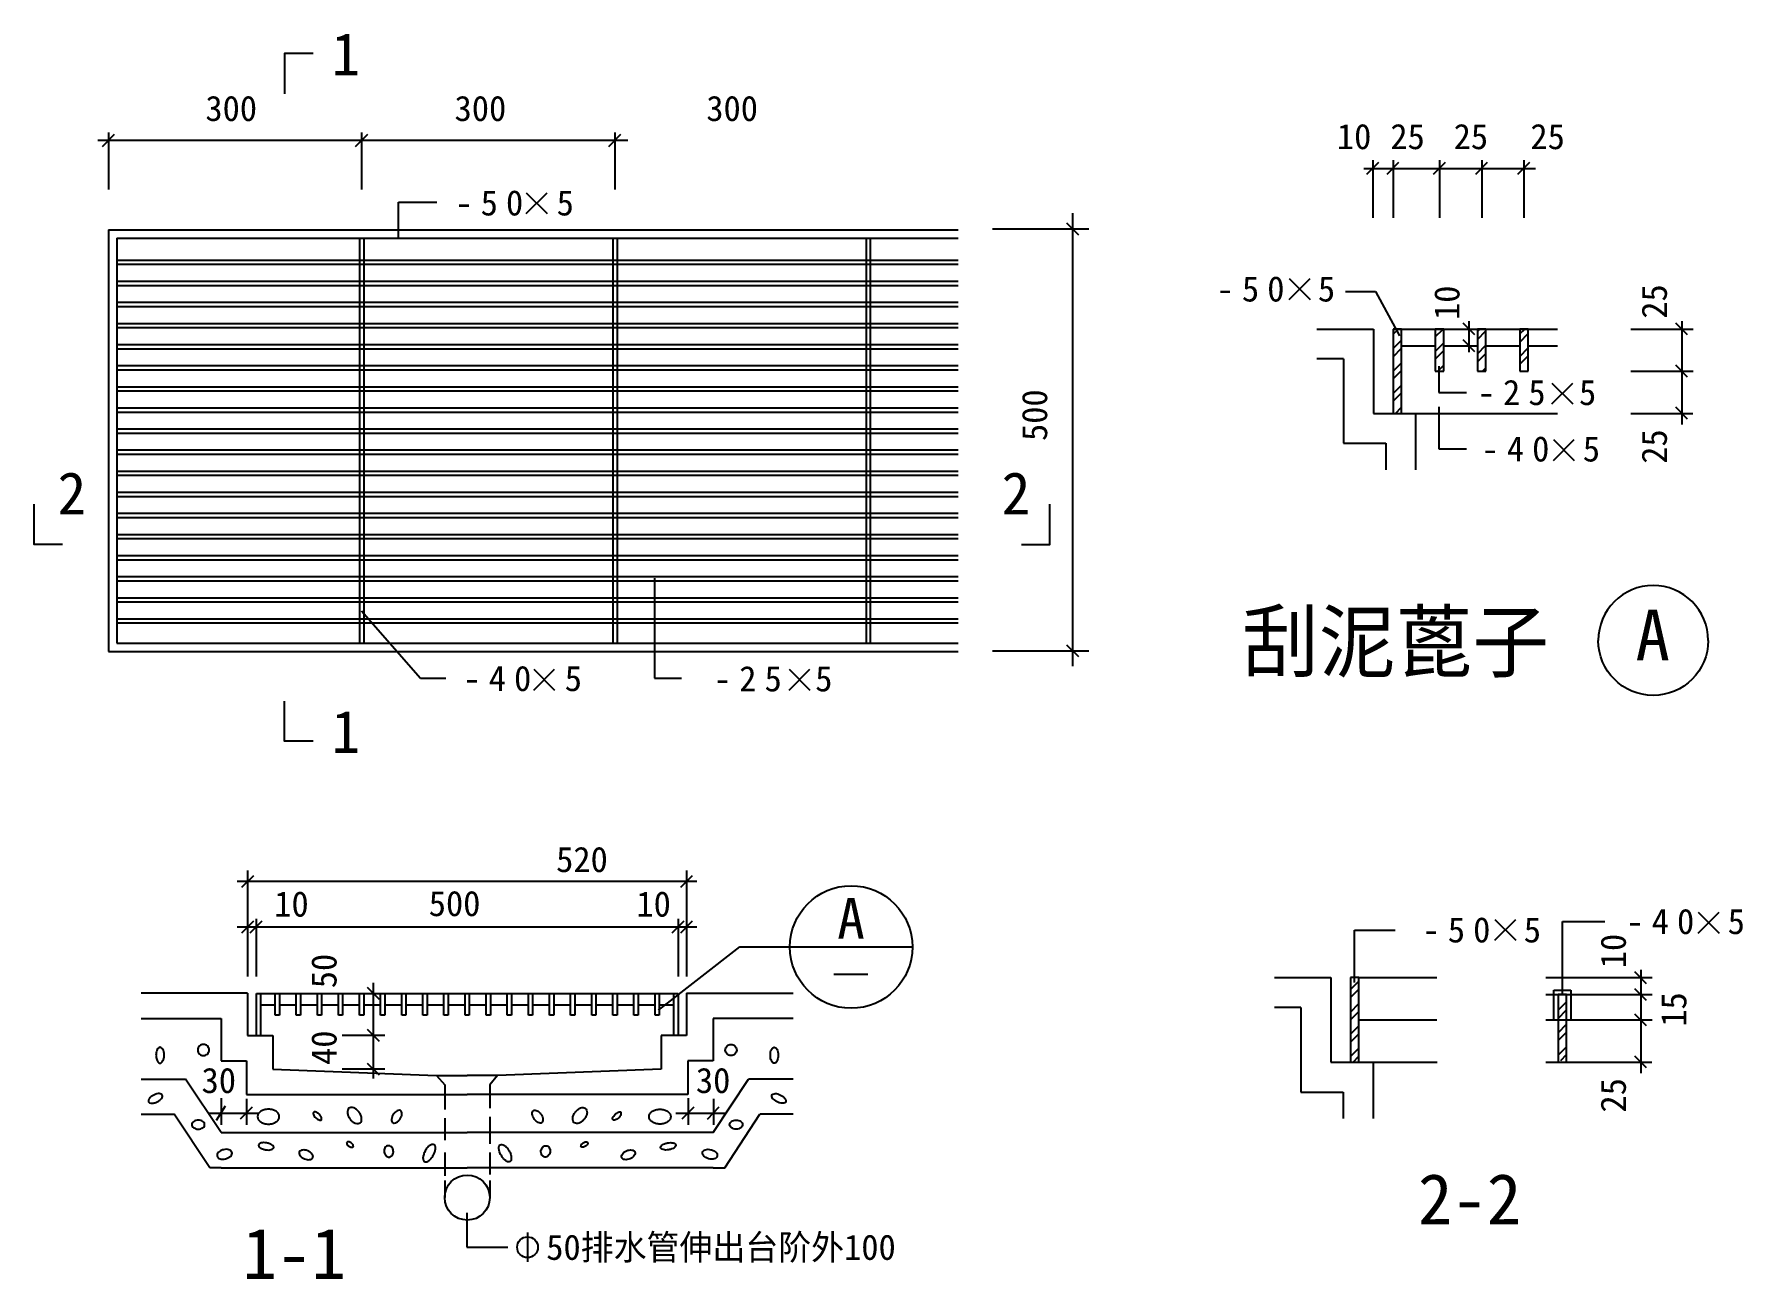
# Model space of a CAD drawing. Header units: metres. Extents: x -52.8 to 14.6, y -361.2 to -312.1.
import ezdxf

# ---------------------------------------------------------------- set-up
doc = ezdxf.new("R2010")
doc.units = ezdxf.units.M

msp = doc.modelspace()

# ---------------------------------------------------------------- linework, layer by layer
for p, q in [((-50.33, -316.27), (-29.4, -316.27)), ((-49.91, -315.96), (-49.91, -318.22)), ((-39.91, -315.96), (-39.91, -318.22)), ((-29.91, -315.96), (-29.91, -318.22)), ((0.02, -317.06), (0.02, -319.33)), ((0.82, -317.06), (0.82, -319.33)), ((2.65, -317.06), (2.65, -319.33)), ((4.32, -317.06), (4.32, -319.33)), ((5.98, -317.06), (5.98, -319.33)), ((-0.33, -317.38), (6.44, -317.38)), ((-33.41, -318.34), (-32.58, -319.16)), ((-33.41, -319.16), (-32.58, -318.34)), ((-38.46, -318.71), (-36.94, -318.71)), ((-38.46, -320.14), (-38.46, -318.71)), ((-11.2, -319.78), (-15, -319.78)), ((-11.83, -337.05), (-11.83, -319.15)), ((-49.91, -319.81), (-16.36, -319.81)), ((-49.91, -319.81), (-49.91, -336.47)), ((-49.57, -320.14), (-16.36, -320.14)), ((-49.57, -320.14), (-49.57, -336.14)), ((-39.99, -320.14), (-39.99, -336.14)), ((-39.82, -320.14), (-39.82, -336.14)), ((-29.99, -320.14), (-29.99, -336.14)), ((-29.82, -320.14), (-29.82, -336.14)), ((-19.99, -320.14), (-19.99, -336.14)), ((-19.83, -320.14), (-19.83, -336.14)), ((-49.57, -321.01), (-16.36, -321.01)), ((-49.57, -321.17), (-16.36, -321.17)), ((-3.29, -322.56), (-2.46, -321.73)), ((-3.29, -321.73), (-2.46, -322.56)), ((-49.57, -321.84), (-16.36, -321.84)), ((-49.57, -322.01), (-16.36, -322.01)), ((-1.06, -322.25), (0.12, -322.25)), ((0.12, -322.25), (1.07, -324)), ((-49.57, -322.67), (-16.36, -322.67)), ((-49.57, -322.84), (-16.36, -322.84)), ((-49.57, -323.51), (-16.36, -323.51)), ((-49.57, -323.67), (-16.36, -323.67)), ((-2.19, -323.73), (0.04, -323.73)), ((0.04, -323.73), (0.04, -327.06)), ((0.82, -323.73), (7.31, -323.73)), ((0.82, -323.93), (1.03, -323.73)), ((2.48, -324.03), (2.79, -323.73)), ((3.81, -323.41), (3.81, -324.64)), ((4.15, -323.82), (4.25, -323.73)), ((4.15, -324.14), (4.48, -323.8)), ((5.82, -323.92), (6.02, -323.73)), ((10.2, -323.73), (12.67, -323.73)), ((12.22, -323.41), (12.22, -327.5)), ((-49.57, -324.34), (-16.36, -324.34)), ((-49.57, -324.51), (-16.36, -324.51)), ((0.82, -324.5), (1.15, -324.17)), ((0.82, -324.82), (1.15, -324.48)), ((1.15, -324.39), (2.48, -324.39)), ((2.48, -324.61), (2.82, -324.27)), ((2.82, -324.39), (4.15, -324.39)), ((4.15, -324.71), (4.48, -324.37)), ((4.48, -324.39), (5.82, -324.39)), ((5.82, -324.24), (6.15, -323.9)), ((5.82, -324.81), (6.15, -324.47)), ((6.15, -324.39), (7.31, -324.39)), ((-49.57, -325.17), (-16.36, -325.17)), ((0.82, -325.39), (1.15, -325.06)), ((2.48, -324.92), (2.82, -324.58)), ((2.58, -325.39), (2.82, -325.16)), ((4.15, -325.02), (4.48, -324.69)), ((5.82, -325.12), (6.15, -324.79)), ((-49.57, -325.34), (-16.36, -325.34)), ((0.82, -325.7), (1.15, -325.37)), ((2.63, -325.2), (2.63, -326.23)), ((4.35, -325.39), (4.48, -325.26)), ((6.12, -325.39), (6.15, -325.36)), ((7.09, -326.68), (7.92, -325.86)), ((7.09, -325.86), (7.92, -326.68)), ((10.2, -325.39), (12.67, -325.39)), ((-49.57, -326.01), (-16.36, -326.01)), ((-49.57, -326.17), (-16.36, -326.17)), ((0.82, -326.27), (1.15, -325.94)), ((0.82, -326.58), (1.15, -326.25)), ((2.63, -326.23), (3.72, -326.23)), ((-49.57, -326.84), (-16.36, -326.84)), ((-49.57, -327.01), (-16.36, -327.01)), ((0.04, -327.06), (1.71, -327.06)), ((0.91, -327.06), (1.15, -326.82)), ((1.71, -327.06), (1.71, -329.29)), ((1.71, -327.06), (7.31, -327.06)), ((2.63, -326.8), (2.63, -328.46)), ((10.2, -327.06), (12.66, -327.06)), ((-49.57, -327.67), (-16.36, -327.67)), ((-49.57, -327.84), (-16.36, -327.84)), ((-49.57, -328.5), (-16.36, -328.5)), ((2.63, -328.46), (3.72, -328.46)), ((7.15, -328.92), (7.97, -328.09)), ((7.15, -328.09), (7.97, -328.92)), ((-49.57, -328.67), (-16.36, -328.67)), ((-49.57, -329.34), (-16.36, -329.34)), ((-49.57, -329.5), (-16.36, -329.5)), ((-49.57, -330.17), (-16.36, -330.17)), ((-49.57, -330.34), (-16.36, -330.34)), ((-49.57, -331), (-16.36, -331)), ((-49.57, -331.17), (-16.36, -331.17)), ((-49.57, -331.84), (-16.36, -331.84)), ((-49.57, -332), (-16.36, -332)), ((-49.57, -332.67), (-16.36, -332.67)), ((-49.57, -332.84), (-16.36, -332.84)), ((-49.57, -333.5), (-16.36, -333.5)), ((-49.57, -333.67), (-16.36, -333.67)), ((-28.35, -333.57), (-28.35, -337.52)), ((-49.57, -334.34), (-16.36, -334.34)), ((-49.57, -334.5), (-16.36, -334.5)), ((-49.57, -335.17), (-16.36, -335.17)), ((-39.91, -334.86), (-37.58, -337.52)), ((-49.57, -335.34), (-16.36, -335.34)), ((-49.91, -336.47), (-16.36, -336.47)), ((-49.57, -336.14), (-16.36, -336.14)), ((-11.2, -336.45), (-15, -336.45)), ((-33.11, -337.99), (-32.29, -337.16)), ((-33.11, -337.16), (-32.29, -337.99)), ((-23.03, -337.16), (-22.21, -337.99)), ((-23.03, -337.99), (-22.21, -337.16)), ((-37.58, -337.52), (-36.58, -337.52)), ((-28.35, -337.52), (-27.28, -337.52)), ((-44.41, -345.12), (-44.41, -349.3)), ((-27.08, -345.12), (-27.08, -349.3)), ((-44.83, -345.54), (-26.68, -345.54)), ((12.87, -346.76), (13.69, -347.59)), ((12.87, -347.59), (13.69, -346.76)), ((-44.83, -347.34), (-26.68, -347.34)), ((-44.07, -347.03), (-44.07, -349.3)), ((-27.41, -347.03), (-27.41, -349.3)), ((4.84, -347.05), (5.67, -347.87)), ((4.84, -347.87), (5.67, -347.05)), ((7.51, -350.06), (7.51, -347.13)), ((7.51, -347.13), (9.18, -347.13)), ((-0.71, -349.54), (-0.71, -347.48)), ((-0.71, -347.48), (0.9, -347.48)), ((-28.19, -350.64), (-24.97, -348.14)), ((-24.97, -348.14), (-18.16, -348.14)), ((-21.27, -349.22), (-19.92, -349.22)), ((-3.87, -349.35), (-1.64, -349.35)), ((-1.64, -349.35), (-1.64, -352.69)), ((-0.53, -349.35), (2.55, -349.35)), ((6.85, -349.35), (11.05, -349.35)), ((10.6, -349.04), (10.6, -353.13)), ((-44.41, -349.97), (-48.61, -349.97)), ((-44.41, -349.97), (-44.41, -351.64)), ((-44.06, -349.98), (-43.9, -349.98)), ((-44.06, -351.64), (-44.06, -349.98)), ((-43.9, -349.98), (-27.58, -349.98)), ((-43.9, -349.98), (-43.9, -351.64)), ((-43.32, -350.83), (-43.32, -349.98)), ((-43.15, -349.98), (-43.15, -350.83)), ((-42.49, -350.83), (-42.49, -349.98)), ((-42.32, -349.98), (-42.32, -350.83)), ((-41.65, -350.83), (-41.65, -349.98)), ((-41.49, -349.98), (-41.49, -350.83)), ((-40.82, -350.83), (-40.82, -349.98)), ((-40.66, -349.98), (-40.66, -350.83)), ((-39.99, -350.83), (-39.99, -349.98)), ((-39.82, -349.98), (-39.82, -350.83)), ((-39.45, -349.55), (-39.45, -353.33)), ((-39.16, -350.83), (-39.16, -349.98)), ((-38.99, -349.98), (-38.99, -350.83)), ((-38.32, -350.83), (-38.32, -349.98)), ((-38.16, -349.98), (-38.16, -350.83)), ((-37.49, -350.83), (-37.49, -349.98)), ((-37.32, -349.98), (-37.32, -350.83)), ((-36.66, -350.83), (-36.66, -349.98)), ((-36.49, -349.98), (-36.49, -350.83)), ((-35.82, -350.83), (-35.82, -349.98)), ((-35.66, -349.98), (-35.66, -350.83)), ((-34.99, -350.83), (-34.99, -349.98)), ((-34.82, -349.98), (-34.82, -350.83)), ((-34.16, -350.83), (-34.16, -349.98)), ((-33.99, -349.98), (-33.99, -350.83)), ((-33.32, -350.83), (-33.32, -349.98)), ((-33.16, -349.98), (-33.16, -350.83)), ((-32.49, -350.83), (-32.49, -349.98)), ((-32.32, -349.98), (-32.32, -350.83)), ((-31.66, -350.83), (-31.66, -349.98)), ((-31.49, -349.98), (-31.49, -350.83)), ((-30.82, -350.83), (-30.82, -349.98)), ((-30.66, -349.98), (-30.66, -350.83)), ((-29.99, -350.83), (-29.99, -349.98)), ((-29.82, -349.98), (-29.82, -350.83)), ((-29.16, -350.83), (-29.16, -349.98)), ((-28.99, -349.98), (-28.99, -350.83)), ((-28.32, -350.83), (-28.32, -349.98)), ((-28.16, -349.98), (-28.16, -350.83)), ((-27.58, -349.98), (-27.41, -349.98)), ((-27.58, -351.64), (-27.58, -349.98)), ((-27.41, -349.98), (-27.41, -351.64)), ((-27.08, -349.97), (-27.08, -351.64)), ((-27.08, -349.97), (-22.87, -349.97)), ((-0.86, -349.82), (-0.53, -349.49)), ((-0.86, -350.13), (-0.53, -349.8)), ((6.85, -350.02), (11.05, -350.02)), ((7.16, -351.03), (7.16, -349.85)), ((7.16, -349.85), (7.84, -349.85)), ((7.84, -349.85), (7.84, -351.03)), ((-43.9, -350.42), (-43.32, -350.42)), ((-43.15, -350.83), (-43.32, -350.83)), ((-43.15, -350.42), (-42.49, -350.42)), ((-42.32, -350.83), (-42.49, -350.83)), ((-42.32, -350.42), (-41.65, -350.42)), ((-41.49, -350.83), (-41.65, -350.83)), ((-41.49, -350.42), (-40.82, -350.42)), ((-40.66, -350.83), (-40.82, -350.83)), ((-40.66, -350.42), (-39.99, -350.42)), ((-39.82, -350.83), (-39.99, -350.83)), ((-39.82, -350.42), (-39.16, -350.42)), ((-38.99, -350.83), (-39.16, -350.83)), ((-38.99, -350.42), (-38.32, -350.42)), ((-38.16, -350.83), (-38.32, -350.83)), ((-38.16, -350.42), (-37.49, -350.42)), ((-37.32, -350.83), (-37.49, -350.83)), ((-37.32, -350.42), (-36.66, -350.42)), ((-36.49, -350.83), (-36.66, -350.83)), ((-36.49, -350.42), (-35.82, -350.42)), ((-35.66, -350.83), (-35.82, -350.83)), ((-35.66, -350.42), (-34.99, -350.42)), ((-34.82, -350.83), (-34.99, -350.83)), ((-34.82, -350.42), (-34.16, -350.42)), ((-33.99, -350.83), (-34.16, -350.83)), ((-33.99, -350.42), (-33.32, -350.42)), ((-33.16, -350.83), (-33.32, -350.83)), ((-33.16, -350.42), (-32.49, -350.42)), ((-32.32, -350.83), (-32.49, -350.83)), ((-32.32, -350.42), (-31.66, -350.42)), ((-31.49, -350.83), (-31.66, -350.83)), ((-31.49, -350.42), (-30.82, -350.42)), ((-30.66, -350.83), (-30.82, -350.83)), ((-30.66, -350.42), (-29.99, -350.42)), ((-29.82, -350.83), (-29.99, -350.83)), ((-29.82, -350.42), (-29.16, -350.42)), ((-28.99, -350.83), (-29.16, -350.83)), ((-28.99, -350.42), (-28.32, -350.42)), ((-28.16, -350.83), (-28.32, -350.83)), ((-28.16, -350.42), (-27.58, -350.42)), ((-0.86, -350.71), (-0.53, -350.37)), ((-0.86, -351.02), (-0.53, -350.69)), ((7.34, -350.64), (7.67, -350.31)), ((7.34, -350.96), (7.67, -350.62)), ((-0.86, -351.59), (-0.53, -351.26)), ((-0.53, -351.02), (2.55, -351.02)), ((6.85, -351.02), (11.05, -351.02)), ((7.34, -351.53), (7.67, -351.19)), ((7.34, -351.84), (7.67, -351.51)), ((-44.41, -351.64), (-43.41, -351.64)), ((-43.41, -351.64), (-43.41, -352.97)), ((-39, -351.64), (-40.68, -351.64)), ((-27.08, -351.64), (-28.08, -351.64)), ((-28.08, -351.64), (-28.08, -352.97)), ((-0.86, -351.9), (-0.53, -351.57)), ((-0.86, -352.47), (-0.53, -352.14)), ((7.34, -352.41), (7.67, -352.08)), ((-1.64, -352.69), (0.03, -352.69)), ((-0.76, -352.69), (-0.53, -352.45)), ((0.03, -352.69), (2.56, -352.69)), ((0.03, -352.69), (0.03, -354.92)), ((6.85, -352.69), (11.04, -352.69)), ((7.44, -352.63), (7.67, -352.39)), ((-44.46, -352.9), (-44.46, -353.97)), ((-43.41, -352.97), (-36.95, -353.22)), ((-39, -352.97), (-40.68, -352.97)), ((-36.95, -353.22), (-35.74, -353.22)), ((-36.95, -353.22), (-36.63, -353.58)), ((-34.54, -353.22), (-35.74, -353.22)), ((-34.54, -353.22), (-34.85, -353.58)), ((-28.08, -352.97), (-34.54, -353.22)), ((-45.46, -354.11), (-45.46, -355.16)), ((-44.46, -354.14), (-44.46, -355.16)), ((-27.02, -354.11), (-27.02, -355.16)), ((-26.02, -354.14), (-26.02, -355.16)), ((-45.94, -354.7), (-44, -354.7)), ((-27.5, -354.7), (-25.57, -354.7)), ((-35.75, -358.64), (-35.75, -360)), ((-33.36, -359.42), (-33.36, -360.58)), ((-35.75, -360), (-34.14, -360))]:
    msp.add_line(p, q)
for points in [[(-41.83, -312.84), (-42.95, -312.84), (-42.95, -314.43)], [(-50.14, -316.51), (-49.67, -316.03)], [(-40.15, -316.51), (-39.67, -316.03)], [(-30.15, -316.51), (-29.68, -316.03)], [(-0.22, -317.61), (0.26, -317.14)], [(0.58, -317.61), (1.05, -317.14)], [(2.41, -317.61), (2.89, -317.14)], [(4.08, -317.61), (4.55, -317.14)], [(5.75, -317.61), (6.22, -317.14)], [(-11.59, -320.02), (-12.06, -319.55)], [(0.82, -327.06), (1.15, -327.06), (1.15, -323.73), (0.82, -323.73)], [(0.82, -323.73), (0.82, -327.06)], [(2.82, -325.39), (2.82, -323.73), (2.48, -323.73)], [(2.48, -323.73), (2.48, -325.39)], [(4.05, -323.96), (3.58, -323.49)], [(4.48, -325.39), (4.48, -323.73), (4.15, -323.73)], [(4.15, -323.73), (4.15, -325.39)], [(6.15, -325.39), (6.15, -323.73), (5.82, -323.73)], [(5.82, -323.73), (5.82, -325.39)], [(12.45, -323.96), (11.98, -323.49)], [(4.05, -324.63), (3.58, -324.16)], [(-1.14, -324.9), (-2.19, -324.9)], [(-1.14, -324.9), (-1.14, -328.24)], [(12.45, -325.63), (11.98, -325.16)], [(2.48, -325.39), (2.82, -325.39)], [(4.15, -325.39), (4.48, -325.39)], [(5.82, -325.39), (6.15, -325.39)], [(12.45, -327.29), (11.98, -326.82)], [(-1.14, -328.24), (0.53, -328.24)], [(0.53, -328.24), (0.53, -329.29)], [(-51.72, -332.24), (-52.84, -332.24), (-52.84, -330.65)], [(-13.86, -332.24), (-12.73, -332.24), (-12.73, -330.65)], [(-11.59, -336.68), (-12.06, -336.21)], [(-41.83, -340.01), (-42.95, -340.01), (-42.95, -338.43)], [(-44.64, -345.78), (-44.17, -345.31)], [(-27.31, -345.78), (-26.84, -345.31)], [(-44.64, -347.58), (-44.17, -347.11)], [(-44.31, -347.58), (-43.84, -347.11)], [(-27.65, -347.58), (-27.17, -347.11)], [(-27.31, -347.58), (-26.84, -347.11)], [(-0.86, -349.35), (-0.86, -352.69)], [(-0.86, -352.69), (-0.53, -352.69), (-0.53, -349.35), (-0.86, -349.35)], [(10.83, -349.59), (10.36, -349.12)], [(-39.21, -350.21), (-39.68, -349.74)], [(7.67, -350.02), (7.34, -350.02)], [(7.34, -350.02), (7.34, -352.69)], [(7.34, -352.69), (7.67, -352.69), (7.67, -350.02)], [(10.83, -350.26), (10.36, -349.79)], [(-2.82, -350.53), (-3.87, -350.53)], [(-2.82, -350.53), (-2.82, -353.87)], [(10.83, -351.26), (10.36, -350.79)], [(-48.61, -350.97), (-45.46, -350.97)], [(-45.46, -350.97), (-45.46, -352.64)], [(-39.21, -351.87), (-39.68, -351.4)], [(-22.87, -350.97), (-26.03, -350.97)], [(-26.03, -350.97), (-26.03, -352.64)], [(-45.46, -352.64), (-44.46, -352.64)], [(-44.46, -352.64), (-44.46, -353.97)], [(-39.21, -353.21), (-39.68, -352.74)], [(-27.03, -352.64), (-27.03, -353.97)], [(-26.03, -352.64), (-27.03, -352.64)], [(10.83, -352.92), (10.36, -352.45)], [(-48.61, -353.36), (-46.86, -353.36)], [(-45.46, -355.47), (-46.86, -353.36)], [(-26.03, -355.47), (-24.63, -353.36)], [(-22.87, -353.36), (-24.63, -353.36)], [(-44.46, -353.97), (-35.74, -353.97)], [(-36.63, -353.58), (-36.63, -354.56)], [(-27.03, -353.97), (-35.74, -353.97)], [(-34.85, -353.58), (-34.85, -354.51)], [(-2.82, -353.87), (-1.15, -353.87)], [(-1.15, -353.87), (-1.15, -354.92)], [(-48.61, -354.75), (-47.31, -354.75)], [(-45.91, -356.87), (-47.31, -354.75)], [(-45.64, -354.98), (-45.28, -354.42)], [(-44.69, -354.93), (-44.22, -354.46)], [(-34.85, -354.85), (-34.85, -355.92)], [(-27.25, -354.93), (-26.78, -354.46)], [(-26.25, -354.94), (-25.79, -354.46)], [(-25.57, -356.87), (-24.18, -354.75)], [(-22.87, -354.75), (-24.18, -354.75)], [(-45.46, -355.47), (-35.74, -355.47)], [(-36.63, -354.9), (-36.63, -355.77)], [(-26.03, -355.47), (-35.74, -355.47)], [(-45.46, -356.87), (-45.91, -356.87)], [(-45.46, -356.87), (-35.74, -356.87)], [(-36.63, -356.26), (-36.63, -357.18)], [(-26.03, -356.87), (-35.74, -356.87)], [(-34.85, -356.26), (-34.85, -357.13)], [(-26.03, -356.87), (-25.57, -356.87)], [(-36.63, -357.37), (-36.63, -358.04)], [(-34.85, -357.37), (-34.85, -358.04)]]:
    msp.add_lwpolyline(points)
for points in [[(13.26, -336.03, 1), (8.92, -336.03, 1)], [(13.26, -336.03, -1), (8.92, -336.03, -1)], [(-48.03, -352.41, 0.05), (-48.01, -352.54, 0.06), (-47.98, -352.63, 0.1), (-47.92, -352.71, 0.17), (-47.87, -352.73, 0.17), (-47.82, -352.71, 0.1), (-47.76, -352.63, 0.06), (-47.72, -352.54, 0.05), (-47.71, -352.41, 0.05), (-47.72, -352.28, 0.06), (-47.76, -352.19, 0.1), (-47.82, -352.12, 0.17), (-47.87, -352.1, 0.17), (-47.92, -352.12, 0.1), (-47.98, -352.19, 0.06), (-48.01, -352.28, 0.05), (-48.03, -352.41, 0.05)], [(-46.31, -352.05, 0.1), (-46.36, -352.12, 0.1), (-46.38, -352.21, 0.1), (-46.36, -352.29, 0.1), (-46.31, -352.37, 0.1), (-46.24, -352.42, 0.1), (-46.16, -352.43, 0.1), (-46.07, -352.41, 0.1), (-46, -352.37, 0.1), (-45.95, -352.29, 0.1), (-45.93, -352.21, 0.1), (-45.95, -352.12, 0.1), (-46, -352.05, 0.1), (-46.07, -352, 0.1), (-46.16, -351.99, 0.1), (-46.24, -352, 0.1), (-46.31, -352.05, 0.1)], [(-25.17, -352.05, -0.1), (-25.12, -352.12, -0.1), (-25.1, -352.21, -0.1), (-25.12, -352.29, -0.1), (-25.17, -352.37, -0.1), (-25.24, -352.42, -0.1), (-25.33, -352.43, -0.1), (-25.41, -352.41, -0.1), (-25.48, -352.37, -0.1), (-25.53, -352.29, -0.1), (-25.55, -352.21, -0.1), (-25.53, -352.12, -0.1), (-25.48, -352.05, -0.1), (-25.41, -352, -0.1), (-25.33, -351.99, -0.1), (-25.24, -352, -0.1), (-25.17, -352.05, -0.1)], [(-23.46, -352.41, -0.05), (-23.47, -352.54, -0.06), (-23.5, -352.63, -0.1), (-23.56, -352.71, -0.17), (-23.62, -352.73, -0.17), (-23.67, -352.71, -0.1), (-23.73, -352.63, -0.06), (-23.76, -352.54, -0.05), (-23.77, -352.41, -0.05), (-23.76, -352.28, -0.06), (-23.73, -352.19, -0.1), (-23.67, -352.12, -0.17), (-23.62, -352.1, -0.17), (-23.56, -352.12, -0.1), (-23.5, -352.19, -0.06), (-23.47, -352.28, -0.05), (-23.46, -352.41, -0.05)], [(-48.12, -353.99, 0.05), (-48.22, -354.05, 0.06), (-48.29, -354.12, 0.1), (-48.33, -354.2, 0.18), (-48.32, -354.26, 0.18), (-48.28, -354.29, 0.1), (-48.19, -354.31, 0.06), (-48.1, -354.3, 0.05), (-47.98, -354.26, 0.05), (-47.88, -354.19, 0.06), (-47.81, -354.12, 0.1), (-47.77, -354.04, 0.18), (-47.78, -353.99, 0.18), (-47.82, -353.95, 0.1), (-47.9, -353.93, 0.06), (-48, -353.94, 0.05), (-48.12, -353.99, 0.05)], [(-23.37, -353.99, -0.05), (-23.26, -354.05, -0.06), (-23.2, -354.12, -0.1), (-23.16, -354.2, -0.18), (-23.16, -354.26, -0.18), (-23.2, -354.29, -0.1), (-23.29, -354.31, -0.06), (-23.39, -354.3, -0.05), (-23.5, -354.26, -0.05), (-23.61, -354.19, -0.06), (-23.68, -354.12, -0.1), (-23.71, -354.04, -0.18), (-23.71, -353.99, -0.18), (-23.67, -353.95, -0.1), (-23.58, -353.93, -0.06), (-23.48, -353.94, -0.05), (-23.37, -353.99, -0.05)], [(-43.16, -354.84, 0.14), (-43.19, -354.73, 0.11), (-43.29, -354.63, 0.08), (-43.42, -354.57, 0.07), (-43.59, -354.55, 0.07), (-43.76, -354.57, 0.08), (-43.89, -354.63, 0.11), (-43.99, -354.73, 0.14), (-44.02, -354.84, 0.14), (-43.99, -354.95, 0.11), (-43.89, -355.05, 0.08), (-43.76, -355.11, 0.07), (-43.59, -355.14, 0.07), (-43.42, -355.11, 0.08), (-43.29, -355.05, 0.11), (-43.19, -354.95, 0.14), (-43.16, -354.84, 0.14)], [(-41.72, -354.89, 0.05), (-41.65, -354.94, 0.06), (-41.59, -354.97, 0.1), (-41.53, -354.98, 0.19), (-41.5, -354.97, 0.19), (-41.49, -354.94, 0.1), (-41.5, -354.88, 0.06), (-41.53, -354.82, 0.05), (-41.59, -354.75, 0.05), (-41.65, -354.7, 0.06), (-41.71, -354.66, 0.1), (-41.77, -354.65, 0.19), (-41.8, -354.67, 0.19), (-41.82, -354.7, 0.1), (-41.81, -354.76, 0.06), (-41.78, -354.82, 0.05), (-41.72, -354.89, 0.05)], [(-40.37, -354.93, 0.06), (-40.27, -355.04, 0.08), (-40.16, -355.1, 0.11), (-40.05, -355.11, 0.15), (-39.97, -355.09, 0.15), (-39.92, -355.02, 0.11), (-39.91, -354.91, 0.08), (-39.94, -354.79, 0.06), (-40.01, -354.66, 0.06), (-40.11, -354.56, 0.08), (-40.22, -354.5, 0.11), (-40.33, -354.48, 0.15), (-40.41, -354.51, 0.15), (-40.46, -354.58, 0.11), (-40.47, -354.69, 0.08), (-40.44, -354.81, 0.06), (-40.37, -354.93, 0.06)], [(-38.66, -354.75, 0.06), (-38.71, -354.85, 0.07), (-38.73, -354.95, 0.11), (-38.72, -355.03, 0.16), (-38.68, -355.08, 0.16), (-38.62, -355.1, 0.11), (-38.54, -355.07, 0.07), (-38.46, -355.02, 0.06), (-38.39, -354.93, 0.06), (-38.34, -354.83, 0.07), (-38.32, -354.74, 0.11), (-38.33, -354.65, 0.16), (-38.37, -354.6, 0.16), (-38.42, -354.59, 0.11), (-38.51, -354.61, 0.07), (-38.58, -354.66, 0.06), (-38.66, -354.75, 0.06)], [(-32.83, -354.75, -0.06), (-32.77, -354.85, -0.07), (-32.75, -354.95, -0.11), (-32.77, -355.03, -0.16), (-32.8, -355.08, -0.16), (-32.86, -355.1, -0.11), (-32.94, -355.07, -0.07), (-33.02, -355.02, -0.06), (-33.1, -354.93, -0.06), (-33.15, -354.83, -0.07), (-33.17, -354.74, -0.11), (-33.16, -354.65, -0.16), (-33.12, -354.6, -0.16), (-33.06, -354.59, -0.11), (-32.98, -354.61, -0.07), (-32.9, -354.66, -0.06), (-32.83, -354.75, -0.06)], [(-31.11, -354.93, -0.06), (-31.22, -355.04, -0.08), (-31.32, -355.1, -0.11), (-31.43, -355.11, -0.15), (-31.51, -355.09, -0.15), (-31.56, -355.02, -0.11), (-31.57, -354.91, -0.08), (-31.55, -354.79, -0.06), (-31.47, -354.66, -0.06), (-31.37, -354.56, -0.08), (-31.27, -354.5, -0.11), (-31.16, -354.48, -0.15), (-31.08, -354.51, -0.15), (-31.03, -354.58, -0.11), (-31.01, -354.69, -0.08), (-31.04, -354.81, -0.06), (-31.11, -354.93, -0.06)], [(-29.76, -354.89, -0.05), (-29.83, -354.94, -0.06), (-29.89, -354.97, -0.1), (-29.95, -354.98, -0.19), (-29.98, -354.97, -0.19), (-30, -354.94, -0.1), (-29.99, -354.88, -0.06), (-29.95, -354.82, -0.05), (-29.9, -354.75, -0.05), (-29.83, -354.7, -0.06), (-29.77, -354.66, -0.1), (-29.71, -354.65, -0.19), (-29.68, -354.67, -0.19), (-29.67, -354.7, -0.1), (-29.68, -354.76, -0.06), (-29.71, -354.82, -0.05), (-29.76, -354.89, -0.05)], [(-28.56, -354.84, -0.14), (-28.53, -354.73, -0.11), (-28.43, -354.63, -0.08), (-28.3, -354.57, -0.07), (-28.13, -354.55, -0.07), (-27.96, -354.57, -0.08), (-27.83, -354.63, -0.11), (-27.73, -354.73, -0.14), (-27.7, -354.84, -0.14), (-27.73, -354.95, -0.11), (-27.83, -355.05, -0.08), (-27.96, -355.11, -0.07), (-28.13, -355.14, -0.07), (-28.3, -355.11, -0.08), (-28.43, -355.05, -0.11), (-28.53, -354.95, -0.14), (-28.56, -354.84, -0.14)], [(-46.36, -354.98, 0.07), (-46.46, -354.99, 0.08), (-46.54, -355.03, 0.11), (-46.6, -355.09, 0.13), (-46.61, -355.16, 0.13), (-46.6, -355.22, 0.11), (-46.54, -355.28, 0.08), (-46.46, -355.32, 0.07), (-46.36, -355.34, 0.07), (-46.26, -355.32, 0.08), (-46.18, -355.28, 0.11), (-46.12, -355.22, 0.13), (-46.11, -355.16, 0.13), (-46.12, -355.09, 0.11), (-46.18, -355.03, 0.08), (-46.26, -354.99, 0.07), (-46.36, -354.98, 0.07)], [(-25.12, -354.98, -0.07), (-25.02, -354.99, -0.08), (-24.94, -355.03, -0.11), (-24.89, -355.09, -0.13), (-24.87, -355.16, -0.13), (-24.89, -355.22, -0.11), (-24.94, -355.28, -0.08), (-25.02, -355.32, -0.07), (-25.12, -355.34, -0.07), (-25.23, -355.32, -0.08), (-25.3, -355.28, -0.11), (-25.36, -355.22, -0.13), (-25.38, -355.16, -0.13), (-25.36, -355.09, -0.11), (-25.3, -355.03, -0.08), (-25.23, -354.99, -0.07), (-25.12, -354.98, -0.07)], [(-45.37, -356.15, 0.06), (-45.48, -356.19, 0.08), (-45.56, -356.25, 0.11), (-45.61, -356.33, 0.15), (-45.62, -356.4, 0.15), (-45.58, -356.46, 0.11), (-45.5, -356.51, 0.08), (-45.4, -356.52, 0.06), (-45.28, -356.51, 0.06), (-45.17, -356.46, 0.08), (-45.08, -356.4, 0.11), (-45.03, -356.32, 0.15), (-45.03, -356.25, 0.15), (-45.07, -356.2, 0.11), (-45.15, -356.15, 0.08), (-45.25, -356.13, 0.06), (-45.37, -356.15, 0.06)], [(-43.66, -355.88, 0.05), (-43.78, -355.87, 0.06), (-43.88, -355.88, 0.1), (-43.96, -355.92, 0.19), (-43.98, -355.96, 0.19), (-43.97, -356.01, 0.1), (-43.91, -356.07, 0.06), (-43.82, -356.12, 0.05), (-43.7, -356.15, 0.05), (-43.58, -356.16, 0.06), (-43.48, -356.14, 0.1), (-43.4, -356.1, 0.19), (-43.38, -356.06, 0.19), (-43.39, -356.02, 0.1), (-43.45, -355.95, 0.06), (-43.54, -355.91, 0.05), (-43.66, -355.88, 0.05)], [(-42.17, -356.51, 0.06), (-42.06, -356.54, 0.07), (-41.97, -356.54, 0.11), (-41.88, -356.51, 0.15), (-41.84, -356.46, 0.15), (-41.83, -356.4, 0.11), (-41.87, -356.32, 0.07), (-41.94, -356.25, 0.06), (-42.04, -356.19, 0.06), (-42.15, -356.16, 0.07), (-42.24, -356.16, 0.11), (-42.33, -356.19, 0.15), (-42.37, -356.24, 0.15), (-42.37, -356.3, 0.11), (-42.34, -356.38, 0.07), (-42.27, -356.45, 0.06), (-42.17, -356.51, 0.06)], [(-40.32, -355.88, 0.05), (-40.38, -355.85, 0.07), (-40.43, -355.84, 0.11), (-40.47, -355.84, 0.17), (-40.5, -355.86, 0.17), (-40.5, -355.89, 0.11), (-40.49, -355.93, 0.07), (-40.46, -355.97, 0.05), (-40.41, -356.01, 0.05), (-40.36, -356.04, 0.07), (-40.31, -356.05, 0.11), (-40.27, -356.05, 0.17), (-40.24, -356.03, 0.17), (-40.24, -356, 0.11), (-40.25, -355.96, 0.07), (-40.28, -355.92, 0.05), (-40.32, -355.88, 0.05)], [(-39.02, -356.24, 0.08), (-38.99, -356.32, 0.09), (-38.95, -356.39, 0.1), (-38.88, -356.43, 0.12), (-38.81, -356.44, 0.12), (-38.75, -356.41, 0.1), (-38.69, -356.36, 0.09), (-38.66, -356.28, 0.08), (-38.66, -356.19, 0.08), (-38.68, -356.11, 0.09), (-38.73, -356.04, 0.1), (-38.8, -356, 0.12), (-38.87, -355.99, 0.12), (-38.93, -356.01, 0.1), (-38.99, -356.07, 0.09), (-39.02, -356.15, 0.08), (-39.02, -356.24, 0.08)], [(-37.4, -356.19, 0.05), (-37.46, -356.34, 0.06), (-37.49, -356.46, 0.1), (-37.47, -356.57, 0.18), (-37.43, -356.62, 0.18), (-37.37, -356.63, 0.1), (-37.26, -356.58, 0.06), (-37.17, -356.5, 0.05), (-37.08, -356.37, 0.05), (-37.02, -356.23, 0.06), (-36.99, -356.11, 0.1), (-37.01, -356, 0.18), (-37.05, -355.95, 0.18), (-37.11, -355.94, 0.1), (-37.22, -355.98, 0.06), (-37.31, -356.06, 0.05), (-37.4, -356.19, 0.05)], [(-34.09, -356.19, -0.05), (-34.02, -356.34, -0.06), (-34, -356.46, -0.1), (-34.01, -356.57, -0.18), (-34.05, -356.62, -0.18), (-34.12, -356.63, -0.1), (-34.22, -356.58, -0.06), (-34.31, -356.5, -0.05), (-34.4, -356.37, -0.05), (-34.47, -356.23, -0.06), (-34.49, -356.11, -0.1), (-34.48, -356, -0.18), (-34.44, -355.95, -0.18), (-34.37, -355.94, -0.1), (-34.27, -355.98, -0.06), (-34.18, -356.06, -0.05), (-34.09, -356.19, -0.05)], [(-32.47, -356.24, -0.08), (-32.49, -356.32, -0.09), (-32.54, -356.39, -0.1), (-32.6, -356.43, -0.12), (-32.67, -356.44, -0.12), (-32.74, -356.41, -0.1), (-32.79, -356.36, -0.09), (-32.82, -356.28, -0.08), (-32.83, -356.19, -0.08), (-32.8, -356.11, -0.09), (-32.75, -356.04, -0.1), (-32.69, -356, -0.12), (-32.62, -355.99, -0.12), (-32.55, -356.01, -0.1), (-32.5, -356.07, -0.09), (-32.47, -356.15, -0.08), (-32.47, -356.24, -0.08)], [(-31.16, -355.88, -0.05), (-31.11, -355.85, -0.07), (-31.06, -355.84, -0.11), (-31.01, -355.84, -0.17), (-30.99, -355.86, -0.17), (-30.98, -355.89, -0.11), (-30.99, -355.93, -0.07), (-31.02, -355.97, -0.05), (-31.07, -356.01, -0.05), (-31.12, -356.04, -0.07), (-31.17, -356.05, -0.11), (-31.22, -356.05, -0.17), (-31.24, -356.03, -0.17), (-31.25, -356, -0.11), (-31.24, -355.96, -0.07), (-31.21, -355.92, -0.05), (-31.16, -355.88, -0.05)], [(-29.31, -356.51, -0.06), (-29.42, -356.54, -0.07), (-29.52, -356.54, -0.11), (-29.6, -356.51, -0.15), (-29.64, -356.46, -0.15), (-29.65, -356.4, -0.11), (-29.61, -356.32, -0.07), (-29.55, -356.25, -0.06), (-29.45, -356.19, -0.06), (-29.34, -356.16, -0.07), (-29.24, -356.16, -0.11), (-29.16, -356.19, -0.15), (-29.12, -356.24, -0.15), (-29.11, -356.3, -0.11), (-29.15, -356.38, -0.07), (-29.21, -356.45, -0.06), (-29.31, -356.51, -0.06)], [(-27.83, -355.88, -0.05), (-27.7, -355.87, -0.06), (-27.61, -355.88, -0.1), (-27.53, -355.92, -0.19), (-27.5, -355.96, -0.19), (-27.51, -356.01, -0.1), (-27.57, -356.07, -0.06), (-27.66, -356.12, -0.05), (-27.78, -356.15, -0.05), (-27.91, -356.16, -0.06), (-28, -356.14, -0.1), (-28.08, -356.1, -0.19), (-28.11, -356.06, -0.19), (-28.1, -356.02, -0.1), (-28.03, -355.95, -0.06), (-27.95, -355.91, -0.05), (-27.83, -355.88, -0.05)], [(-26.12, -356.15, -0.06), (-26, -356.19, -0.08), (-25.92, -356.25, -0.11), (-25.87, -356.33, -0.15), (-25.87, -356.4, -0.15), (-25.9, -356.46, -0.11), (-25.99, -356.51, -0.08), (-26.08, -356.52, -0.06), (-26.21, -356.51, -0.06), (-26.32, -356.46, -0.08), (-26.4, -356.4, -0.11), (-26.45, -356.32, -0.15), (-26.45, -356.25, -0.15), (-26.42, -356.2, -0.11), (-26.34, -356.15, -0.08), (-26.24, -356.13, -0.06), (-26.12, -356.15, -0.06)]]:
    msp.add_lwpolyline(points, format="xyb")
for centre, radius in [((-20.58, -348.14), 2.42), ((-35.74, -358.04), 0.89), ((-33.36, -360), 0.41)]:
    msp.add_circle(centre, radius)

# ---------------------------------------------------------------- texts
for s, height, p in [('1', 1.67, (-41.1, -313.7)), ('300', 1, (-46.08, -315.51)), ('300', 1, (-36.24, -315.51)), ('300', 1, (-26.3, -315.51)), ('10', 1, (-1.4, -316.62)), ('25', 1, (0.71, -316.62)), ('25', 1, (3.21, -316.62)), ('25', 1, (6.24, -316.62)), ('5', 1, (-35.21, -319.24)), ('0', 1, (-34.21, -319.24)), ('5', 1, (-32.21, -319.24)), ('-', 1, (-36.21, -319.24)), ('5', 1, (-5.15, -322.64)), ('0', 1, (-4.15, -322.64)), ('5', 1, (-2.15, -322.64)), ('-', 1, (-6.15, -322.64)), ('2', 1, (5.16, -326.73)), ('5', 1, (6.16, -326.73)), ('5', 1, (8.16, -326.73)), ('-', 1, (4.16, -326.73)), ('-', 1, (4.31, -328.96)), ('4', 1, (5.31, -328.96)), ('0', 1, (6.31, -328.96)), ('5', 1, (8.31, -328.96)), ('2', 1.67, (-51.92, -331.05)), ('2', 1.67, (-14.64, -331.05)), ('刮泥蓖子', 2.33, (-5.14, -337.24)), ('A', 2, (10.39, -336.82)), ('4', 1, (-34.89, -338.03)), ('0', 1, (-33.89, -338.03)), ('5', 1, (-31.89, -338.03)), ('2', 1, (-25, -338.04)), ('5', 1, (-24, -338.04)), ('5', 1, (-22, -338.04)), ('-', 1, (-35.89, -338.03)), ('-', 1, (-26, -338.04)), ('1', 1.67, (-41.1, -340.47)), ('520', 1, (-32.23, -345.18)), ('10', 1, (-43.36, -346.94)), ('500', 1, (-37.26, -346.92)), ('10', 1, (-29.06, -346.94)), ('A', 1.6, (-21.13, -347.81)), ('4', 1, (11.03, -347.63)), ('0', 1, (12.03, -347.63)), ('5', 1, (14.03, -347.63)), ('5', 1, (2.98, -347.96)), ('0', 1, (3.98, -347.96)), ('5', 1, (5.98, -347.96)), ('-', 1, (10.03, -347.63)), ('-', 1, (1.98, -347.96)), ('30', 1, (-46.23, -353.91)), ('30', 1, (-26.71, -353.91)), ('2-2', 2, (1.8, -359.1)), ('1-1', 2, (-44.61, -361.25)), ('50排水管伸出台阶外100', 1, (-32.62, -360.5))]:
    msp.add_text(s, height=height).set_placement(p)
for s, p in [('10', (3.44, -323.37)), ('25', (11.63, -323.32)), ('500', (-12.84, -328.15)), ('25', (11.63, -329.05)), ('10', (10.01, -348.98)), ('50', (-40.9, -349.77)), ('15', (12.4, -351.29)), ('40', (-40.9, -352.8)), ('25', (10.01, -354.68))]:
    msp.add_text(s, height=1, rotation=90).set_placement(p)

doc.saveas('drawing.dxf')
